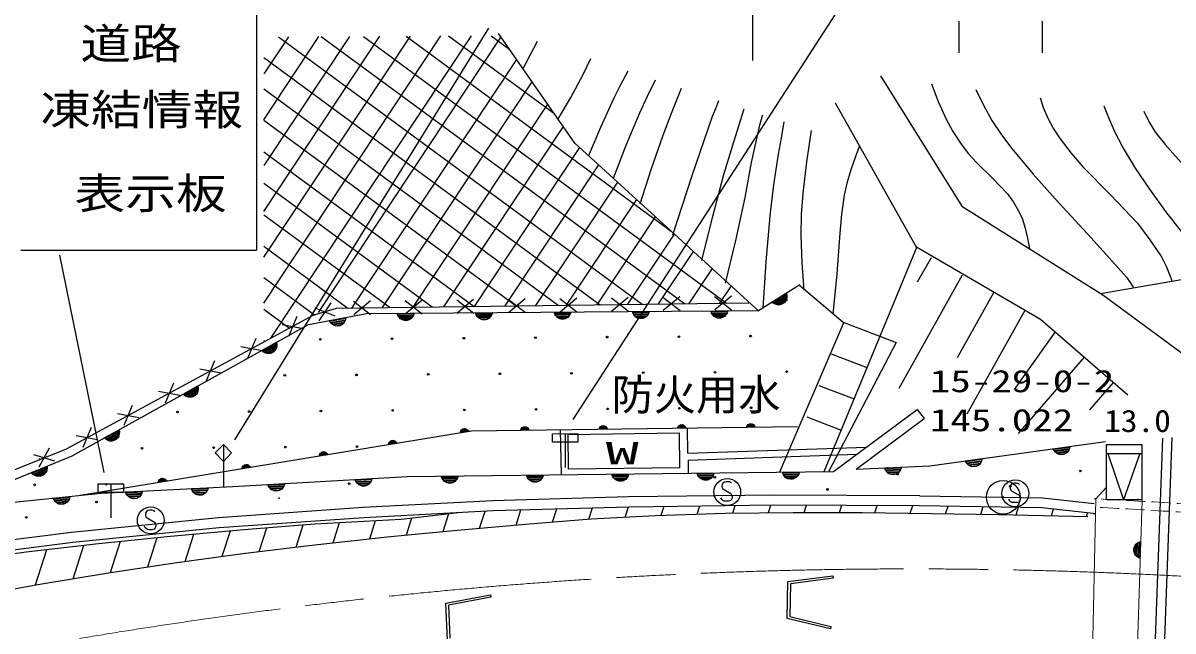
# Model space of a CAD drawing. Units: millimetres, scale not verified. Extents: x 40000 to 680000, y 20000 to 380000.
# Drawn here: x 171899 to 239950, y 298517 to 334482 of the extents above; entities that cross this region are included whole.
import ezdxf
from ezdxf.enums import TextEntityAlignment as Align

# ---------------------------------------------------------------- set-up
doc = ezdxf.new("R2010")
doc.units = ezdxf.units.MM
doc.header["$LTSCALE"] = 1000
doc.linetypes.add('CHAIN', pattern=[18.5, 12, -1.5, 3.5, -1.5])
doc.linetypes.add('USER1', pattern=[1.5, 1.125, -0.375])
for name, color, linetype, lineweight in [('M-BGD', 7, 'Continuous', 25), ('M-BMK', 2, 'CHAIN', 13), ('M-STR', 1, 'Continuous', 13)]:
    doc.layers.add(name, color=color, linetype=linetype, lineweight=lineweight)
doc.layers.add('M-BMK-SRVR', color=3, linetype='Continuous')
doc.styles.add('ＭＳ ゴシック', font='')
doc.styles.get('ＭＳ ゴシック').set_extended_font_data('MS Gothic')

# ---------------------------------------------------------------- blocks, each defined once
blk = doc.blocks.new('BUHIN2')
at = {"color": 3, "linetype": 'Continuous', "lineweight": 25}
for radius in [995, 30]:
    blk.add_circle((0, 0), radius, dxfattribs=at)
blk = doc.blocks.new('BUHIN17')
at = {"color": 1, "linetype": 'Continuous', "lineweight": 13}
for p, q in [((-213, 429), (317, -359)), ((355, -303), (-148, 443)), ((-75, 447), (385, -235)), ((411, -163), (5, 440)), ((90, 425), (428, -76)), ((414, 56), (206, 365))]:
    blk.add_line(p, q, dxfattribs=at)
blk.add_lwpolyline([(-279, 415), (-162, 446), (-49, 453), (97, 433), (208, 375), (305, 299), (392, 170), (426, 52), (438, -73), (401, -215), (354, -319), (279, -415)], close=True, dxfattribs=at)
blk = doc.blocks.new('BUHIN19')
at = {"color": 7, "linetype": 'Continuous', "lineweight": 25}
blk.add_lwpolyline([(101, -564), (165, -577), (230, -564), (307, -528), (408, -456), (476, -372), (512, -272), (503, -170), (452, -93), (414, -47), (341, -1), (270, 2), (-231, -49), (-312, -18), (-397, 44), (-447, 127), (-468, 205), (-465, 296), (-386, 398), (-236, 505), (-164, 542), (-82, 558), (5, 546), (105, 505)], dxfattribs=at)
blk.add_circle((0, 0), 796, dxfattribs=at)
blk = doc.blocks.new('BUHIN21')
at = {"color": 7, "linetype": 'Continuous', "lineweight": 25}
blk.add_line((1170, -1622), (3, -4), dxfattribs=at)
blk.add_lwpolyline([(1778, -1183), (562, -2061), (269, -1655), (1486, -778)], close=True, dxfattribs=at)
blk = doc.blocks.new('BUHIN128')
at = {"color": 7, "linetype": 'Continuous', "lineweight": 25}
for p, q in [((607, 208), (-607, -208)), ((74, -638), (-74, 638))]:
    blk.add_line(p, q, dxfattribs=at)
blk = doc.blocks.new('BUHIN129')
at = {"color": 7, "linetype": 'Continuous', "lineweight": 25}
for p, q in [((580, 275), (-580, -275)), ((145, -625), (-145, 625))]:
    blk.add_line(p, q, dxfattribs=at)
blk = doc.blocks.new('BUHIN131')
at = {"color": 7, "linetype": 'Continuous', "lineweight": 25}
for p, q in [((641, -25), (-641, 25)), ((-162, -621), (162, 621))]:
    blk.add_line(p, q, dxfattribs=at)
blk = doc.blocks.new('BUHIN147')
at = {"color": 7, "linetype": 'Continuous', "lineweight": 25}
for p, q in [((106, 429), (-437, -54)), ((-434, 32), (18, 435)), ((-433, -134), (182, 413)), ((253, 393), (-419, -206)), ((-396, -269), (313, 363)), ((-111, 403), (-389, 155))]:
    blk.add_line(p, q, dxfattribs=at)
blk.add_lwpolyline([(-373, -332), (-420, -220), (-442, -109), (-442, 38), (-400, 156), (-337, 262), (-221, 365), (-109, 415), (13, 444), (159, 426), (269, 393), (373, 332)], close=True, dxfattribs=at)
blk = doc.blocks.new('BUHIN148')
at = {"color": 7, "linetype": 'Continuous', "lineweight": 25}
for p, q in [((128, 424), (-439, -32)), ((-439, -112), (202, 403)), ((-432, 54), (40, 433)), ((272, 379), (-429, -185)), ((-409, -249), (331, 346)), ((-91, 408), (-381, 175))]:
    blk.add_line(p, q, dxfattribs=at)
blk.add_lwpolyline([(-390, -313), (-431, -199), (-447, -87), (-440, 60), (-392, 176), (-324, 279), (-203, 376), (-88, 420), (36, 442), (181, 418), (288, 379), (390, 313)], close=True, dxfattribs=at)
blk = doc.blocks.new('BUHIN149')
at = {"color": 7, "linetype": 'Continuous', "lineweight": 25}
for p, q in [((126, 424), (-439, -34)), ((-438, -114), (200, 404)), ((-432, 52), (38, 433)), ((271, 381), (-428, -186)), ((-408, -251), (330, 348)), ((-92, 408), (-382, 173))]:
    blk.add_line(p, q, dxfattribs=at)
blk.add_lwpolyline([(-388, -315), (-430, -200), (-446, -88), (-440, 58), (-392, 174), (-325, 277), (-204, 375), (-89, 420), (34, 443), (179, 419), (287, 381), (388, 315)], close=True, dxfattribs=at)
blk = doc.blocks.new('BUHIN150')
at = {"color": 7, "linetype": 'Continuous', "lineweight": 25}
for p, q in [((-443, -94), (218, 394)), ((145, 418), (-440, -14)), ((288, 368), (-436, -167)), ((-429, 72), (58, 431)), ((-419, -232), (345, 333)), ((-74, 412), (-374, 190))]:
    blk.add_line(p, q, dxfattribs=at)
blk.add_lwpolyline([(-402, -297), (-438, -181), (-450, -68), (-437, 78), (-384, 192), (-312, 292), (-187, 384), (-71, 424), (54, 441), (197, 410), (304, 367), (402, 297)], close=True, dxfattribs=at)
blk = doc.blocks.new('BUHIN152')
at = {"color": 7, "linetype": 'Continuous', "lineweight": 25}
for p, q in [((-435, 17), (3, 435)), ((91, 433), (-435, -70)), ((-428, -150), (167, 419)), ((239, 401), (-412, -221)), ((-125, 399), (-395, 141)), ((-387, -283), (300, 373))]:
    blk.add_line(p, q, dxfattribs=at)
blk.add_lwpolyline([(-361, -346), (-412, -235), (-438, -125), (-443, 22), (-405, 142), (-346, 250), (-234, 357), (-123, 411), (-2, 444), (144, 432), (255, 403), (361, 346)], close=True, dxfattribs=at)
blk = doc.blocks.new('BUHIN153')
at = {"color": 7, "linetype": 'Continuous', "lineweight": 25}
for p, q in [((-425, -92), (-106, 422)), ((-221, 355), (-418, 38)), ((-20, 442), (-403, -176)), ((-377, -252), (57, 447)), ((131, 448), (-343, -317)), ((-303, -371), (197, 437))]:
    blk.add_line(p, q, dxfattribs=at)
blk.add_lwpolyline([(-263, -425), (-340, -330), (-393, -230), (-435, -89), (-428, 36), (-398, 155), (-316, 287), (-222, 367), (-113, 429), (31, 454), (146, 454), (263, 425)], close=True, dxfattribs=at)
blk = doc.blocks.new('BUHIN154')
at = {"color": 7, "linetype": 'Continuous', "lineweight": 25}
for p, q in [((-261, 327), (-419, -10)), ((-411, -141), (-154, 407)), ((-71, 437), (-380, -222)), ((-345, -294), (5, 451)), ((78, 460), (-304, -354)), ((-258, -403), (145, 457))]:
    blk.add_line(p, q, dxfattribs=at)
blk.add_lwpolyline([(-213, -453), (-300, -368), (-363, -274), (-422, -139), (-429, -14), (-413, 108), (-347, 249), (-263, 339), (-162, 413), (-21, 455), (92, 468), (213, 453)], close=True, dxfattribs=at)
blk = doc.blocks.new('BUHIN156')
at = {"color": 7, "linetype": 'Continuous', "lineweight": 25}
for p, q in [((-444, -93), (220, 394)), ((147, 417), (-440, -13)), ((289, 367), (-437, -165)), ((-429, 73), (59, 431)), ((-420, -230), (346, 331)), ((-72, 412), (-373, 192))]:
    blk.add_line(p, q, dxfattribs=at)
blk.add_lwpolyline([(-403, -296), (-439, -179), (-450, -67), (-437, 80), (-383, 193), (-311, 293), (-186, 385), (-69, 424), (55, 440), (199, 409), (305, 366), (403, 296)], close=True, dxfattribs=at)
blk = doc.blocks.new('BUHIN158')
at = {"color": 7, "linetype": 'Continuous', "lineweight": 25}
for p, q in [((190, 146), (-145, -190)), ((-114, -204), (203, 115)), ((212, 80), (-78, -211)), ((-40, -218), (216, 40)), ((217, -3), (4, -217)), ((68, -198), (199, -66))]:
    blk.add_line(p, q, dxfattribs=at)
blk.add_lwpolyline([(176, 177), (203, 123), (217, 68), (222, -6), (204, -66), (176, -121), (122, -176), (67, -204), (7, -222), (-67, -218), (-122, -205), (-176, -177)], close=True, dxfattribs=at)
blk = doc.blocks.new('BUHIN159')
at = {"color": 7, "linetype": 'Continuous', "lineweight": 25}
for p, q in [((209, 116), (-172, -167)), ((-143, -184), (218, 84)), ((221, 48), (-109, -197)), ((-72, -209), (220, 8)), ((215, -35), (-28, -216)), ((37, -206), (187, -95))]:
    blk.add_line(p, q, dxfattribs=at)
blk.add_lwpolyline([(201, 149), (219, 91), (225, 35), (219, -39), (192, -95), (156, -146), (94, -192), (36, -212), (-26, -220), (-98, -205), (-151, -184), (-201, -149)], close=True, dxfattribs=at)

msp = doc.modelspace()

# ---------------------------------------------------------------- linework, layer by layer
at = {"layer": 'M-BGD'}
for p, q in [((215059, 344447), (215059, 332271)), ((221921, 338066), (204436, 311029)), ((185722, 335894), (185722, 321047)), ((199438, 334182), (184413, 309823)), ((227271, 334582), (227271, 332711)), ((232204, 334582), (232204, 332711)), ((186147, 317913), (196632, 333717)), ((186147, 320626), (194826, 333707)), ((186147, 323338), (193020, 333698)), ((191214, 333689), (186147, 326051)), ((186147, 328764), (189408, 333679)), ((187602, 333670), (186147, 331476)), ((186572, 315841), (198438, 333726)), ((187020, 333667), (208547, 317852)), ((189379, 317359), (200192, 333657)), ((189535, 333680), (211035, 317885)), ((192050, 333693), (213523, 317918)), ((194565, 333706), (210261, 322175)), ((197080, 333719), (203361, 329105)), ((199596, 333732), (200709, 332914)), ((204563, 327379), (200046, 333867)), ((186147, 332447), (206059, 317819)), ((191354, 317623), (201114, 332333)), ((193170, 317647), (202035, 331010)), ((222639, 331349), (227463, 323641)), ((186147, 330586), (203571, 317786)), ((194985, 317671), (202957, 329686)), ((224789, 321177), (219986, 329739)), ((186147, 328725), (201083, 317752)), ((196801, 317695), (203879, 328362)), ((215446, 317441), (204563, 327379)), ((186147, 326864), (198595, 317719)), ((198617, 317720), (204851, 327116)), ((200433, 317744), (205972, 326092)), ((186147, 325003), (196107, 317686)), ((202249, 317768), (207093, 325069)), ((204065, 317792), (208214, 324045)), ((227463, 323641), (235799, 318398)), ((186147, 323142), (193619, 317653)), ((205881, 317816), (209334, 323022)), ((207696, 317841), (210455, 321998)), ((186147, 321281), (191131, 317620)), ((224795, 321240), (219296, 307935)), ((224781, 321247), (232107, 316961)), ((171774, 321047), (185722, 321047)), ((174059, 320751), (176688, 307892)), ((209512, 317865), (211576, 320975)), ((225631, 320593), (224817, 319142)), ((235665, 318483), (248720, 320747)), ((211328, 317889), (212697, 319951)), ((186147, 319420), (189146, 317217)), ((227481, 319556), (223723, 312853)), ((213144, 317913), (213817, 318928)), ((215420, 317466), (217864, 319010)), ((217845, 318968), (220438, 316776)), ((229332, 318518), (227172, 314667)), ((190120, 317934), (189398, 316872)), ((190442, 317611), (214852, 317936)), ((217077, 318438), (216274, 317931)), ((216328, 317892), (217089, 318372)), ((217091, 318299), (216395, 317860)), ((216467, 317831), (217082, 318220)), ((217065, 318135), (216553, 317812)), ((216686, 317822), (217001, 318021)), ((235799, 318398), (242562, 313418)), ((174469, 309298), (189076, 317195)), ((186147, 317559), (187674, 316437)), ((188797, 316651), (192228, 317294)), ((189076, 317195), (190442, 317611)), ((189163, 317642), (190354, 317164)), ((192228, 317294), (215420, 317466)), ((231182, 317480), (227742, 311346)), ((174815, 308888), (188797, 316651)), ((190991, 316998), (190057, 316823)), ((190093, 316767), (190978, 316932)), ((190952, 316864), (190144, 316712)), ((190200, 316659), (190915, 316793)), ((190867, 316721), (190273, 316609)), ((190400, 316570), (190766, 316638)), ((220464, 316776), (216663, 307905)), ((220438, 316776), (223565, 315573)), ((232107, 316961), (237284, 312485)), ((232970, 316215), (230545, 312810)), ((186147, 315698), (186215, 315648)), ((223565, 315573), (219556, 307928)), ((219720, 314910), (221841, 314094)), ((234696, 314723), (230788, 310204)), ((219002, 313043), (221078, 312245)), ((236421, 313231), (235015, 311605)), ((218284, 311177), (220314, 310396)), ((219863, 307942), (224803, 311613)), ((221202, 308096), (225221, 311083)), ((224803, 311613), (225221, 311083)), ((198436, 310346), (175290, 306537)), ((217736, 310603), (198436, 310346)), ((203759, 307757), (203704, 310416)), ((211243, 309028), (211213, 310516)), ((204159, 310147), (210728, 310232)), ((204186, 308089), (204159, 310147)), ((210728, 310232), (210755, 308174)), ((225560, 308288), (235960, 309733)), ((239339, 309931), (238770, 294468)), ((239888, 309964), (239372, 295946)), ((166512, 306091), (174469, 309298)), ((174541, 309337), (174550, 309330)), ((211243, 309028), (221814, 309392)), ((211251, 308629), (221251, 308973)), ((236015, 306282), (236015, 309553)), ((236015, 309553), (238111, 309553)), ((236015, 309016), (238111, 309016)), ((236100, 309007), (237025, 306274)), ((237978, 309007), (237025, 306274)), ((238111, 309553), (238111, 306282)), ((167009, 305671), (174815, 308888)), ((172848, 308720), (172914, 308671)), ((211251, 308629), (211267, 307843)), ((221202, 308096), (225560, 308288)), ((184309, 307070), (194630, 307652)), ((194630, 307652), (219863, 307942)), ((210755, 308174), (204186, 308089)), ((223858, 308150), (222909, 308109)), ((222937, 308047), (223836, 308087)), ((223801, 308023), (222979, 307986)), ((223027, 307926), (223754, 307958)), ((223697, 307893), (223092, 307866)), ((223212, 307809), (223584, 307826)), ((176522, 306663), (184309, 307070)), ((167167, 305702), (176522, 306663)), ((207736, 306448), (199697, 306217)), ((216323, 306551), (207736, 306448)), ((224956, 306516), (216332, 306551)), ((224963, 306515), (232230, 306395)), ((232230, 306395), (235292, 306068)), ((235384, 306336), (235302, 306338)), ((238111, 306282), (236015, 306282)), ((192038, 305816), (183462, 305215)), ((199697, 306217), (192038, 305816)), ((199721, 305618), (192075, 305218)), ((199225, 305592), (198901, 304581)), ((207748, 305848), (199721, 305618)), ((201348, 305664), (201059, 304764)), ((203467, 305725), (203216, 304941)), ((205586, 305786), (205371, 305115)), ((207705, 305847), (207509, 305234)), ((216330, 305951), (207748, 305848)), ((209814, 305873), (209644, 305342)), ((211922, 305898), (211766, 305412)), ((214029, 305923), (213885, 305473)), ((216137, 305949), (215993, 305498)), ((224953, 305916), (216330, 305951)), ((218235, 305943), (218097, 305512)), ((220332, 305934), (220195, 305505)), ((222429, 305926), (222290, 305491)), ((224527, 305917), (224381, 305463)), ((232193, 305796), (224953, 305916)), ((226617, 305888), (226471, 305433)), ((228706, 305853), (228560, 305399)), ((230794, 305819), (230648, 305361)), ((235228, 305472), (232193, 305796)), ((232864, 305724), (232734, 305319)), ((183462, 305215), (174774, 304346)), ((192075, 305218), (183513, 304618)), ((194269, 305121), (189170, 304828)), ((190607, 304911), (190224, 303714)), ((192746, 305034), (192400, 303953)), ((197810, 305526), (194269, 305121)), ((194897, 305193), (194572, 304178)), ((197077, 305442), (196739, 304389)), ((205516, 305127), (201636, 304813)), ((209322, 305331), (205516, 305127)), ((213471, 305469), (209322, 305331)), ((217464, 305514), (213471, 305469)), ((221560, 305500), (217464, 305514)), ((225656, 305447), (221560, 305500)), ((229622, 305381), (225656, 305447)), ((234909, 305276), (229622, 305381)), ((234894, 305507), (234821, 305278)), ((235228, 305472), (235365, 305464)), ((174774, 304346), (167123, 303373)), ((183513, 304618), (174841, 303750)), ((184967, 304499), (180623, 304112)), ((181991, 304234), (181473, 302618)), ((184153, 304426), (183668, 302916)), ((189170, 304828), (184967, 304499)), ((186309, 304604), (185860, 303201)), ((188463, 304773), (188044, 303464)), ((197377, 304451), (193447, 304068)), ((201636, 304813), (197377, 304451)), ((174841, 303750), (167199, 302777)), ((176373, 303675), (172084, 303171)), ((175479, 303570), (174845, 301590)), ((180623, 304112), (176373, 303675)), ((177655, 303807), (177061, 301954)), ((179826, 304030), (179268, 302290)), ((188996, 303579), (185067, 303105)), ((193447, 304068), (188996, 303579)), ((172084, 303171), (167776, 302581)), ((173297, 303314), (172626, 301220)), ((185067, 303105), (180996, 302553)), ((180996, 302553), (176949, 301937)), ((176949, 301937), (172904, 301271)), ((217166, 301445), (219822, 301782)), ((219841, 301633), (217313, 301312)), ((219822, 301782), (219841, 301633)), ((172904, 301271), (168877, 300539)), ((217122, 299247), (217166, 301445)), ((217313, 301312), (217275, 299365)), ((196926, 300163), (199557, 300662)), ((197017, 297967), (196926, 300163)), ((199585, 300515), (197082, 300040)), ((199557, 300662), (199585, 300515)), ((197082, 300040), (197162, 298093)), ((219674, 298638), (217122, 299247)), ((217275, 299365), (219709, 298784)), ((219709, 298784), (219674, 298638))]:
    msp.add_line(p, q, dxfattribs=at)
for points in [[(201469, 331759), (201919, 332583), (202354, 333407)], [(203552, 328777), (204321, 330073), (205037, 331397), (205272, 331881), (205504, 332378)], [(205372, 326605), (206094, 328326), (206870, 330022), (207282, 330843), (207705, 331659)], [(206840, 325313), (207589, 327251), (208394, 329165), (208853, 330150), (209331, 331128)], [(225652, 330890), (226064, 329829), (226532, 328788), (226925, 328065), (227376, 327365), (227829, 326767), (228333, 326201), (229261, 325311), (230151, 324373), (230511, 323887), (230817, 323370), (231042, 322871), (231210, 322351), (231350, 321747), (231467, 321123)], [(208426, 323786), (209072, 325826), (209779, 327855), (210316, 329243), (210874, 330623)], [(228275, 330550), (228728, 329618), (229233, 328715), (229800, 327870), (230417, 327057), (231673, 325549), (232977, 324078), (235113, 321783), (237199, 319451), (237410, 319138), (237614, 318821)], [(232092, 330056), (232284, 329445), (232534, 328849), (232876, 328228), (233277, 327626), (233926, 326782), (234618, 325979), (236258, 324326), (237849, 322638), (238583, 321662), (239269, 320651), (239553, 320093), (239786, 319498), (239837, 319357), (239887, 319215)], [(210351, 321951), (211501, 325463), (212709, 328963), (212895, 329433), (213085, 329901)], [(212066, 320439), (212692, 322978), (213379, 325511), (213965, 327461), (214577, 329414)], [(242313, 319636), (241453, 320853), (240533, 322050), (239527, 323332), (238570, 324649), (237741, 325899), (236962, 327180), (236548, 327965), (236189, 328775), (236035, 329165), (235883, 329566)], [(213476, 319088), (214083, 321616), (214633, 324167), (215016, 326222), (215460, 328271), (215566, 328666), (215679, 329054)], [(238219, 329264), (238546, 328621), (238924, 328013), (239481, 327296), (240095, 326606), (240960, 325648), (241780, 324648), (242320, 323894), (242811, 323104), (243302, 322209), (243743, 321279), (243999, 320629), (244233, 319969)], [(215707, 317620), (215882, 320347), (216118, 323075), (216337, 324900), (216615, 326718), (216779, 327674), (216949, 328639)], [(218115, 318677), (217997, 320300), (217939, 321925), (217967, 323162), (218056, 324408), (218274, 326265), (218549, 328116)], [(219833, 317264), (220074, 319648), (220255, 322049), (220355, 323178), (220515, 324303), (220685, 325089), (220917, 325871), (221154, 326540), (221407, 327206)], [(183759, 309551), (183278, 309064), (183759, 308551), (184240, 309064), (183759, 309551), (183759, 307051)]]:
    msp.add_lwpolyline(points, dxfattribs=at)
for points in [[(217065, 318505), (217092, 318386), (217096, 318273), (217072, 318128), (217011, 318018), (216932, 317924), (216801, 317841), (216681, 317810), (216556, 317802), (216415, 317843), (216312, 317893), (216219, 317971)], [(191004, 317064), (190986, 316944), (190947, 316838), (190871, 316712), (190774, 316632), (190666, 316574), (190514, 316545), (190391, 316560), (190272, 316599), (190156, 316689), (190079, 316774), (190021, 316880)], [(223880, 308214), (223845, 308097), (223792, 307997), (223700, 307883), (223592, 307818), (223477, 307776), (223322, 307769), (223203, 307801), (223090, 307856), (222988, 307962), (222924, 308057), (222881, 308170)]]:
    msp.add_lwpolyline(points, close=True, dxfattribs=at)
for centre in [(217057, 318099), (189496, 315774), (193739, 315805), (197981, 315836), (202224, 315868), (206466, 315899), (210709, 315931), (214952, 315962), (191633, 313668), (195876, 313700), (200118, 313731), (204361, 313762), (208603, 313794), (212846, 313825), (217088, 313856), (187391, 313637), (206498, 311657), (210740, 311688), (214983, 311719), (181043, 311468), (185285, 311500), (189528, 311531), (193770, 311563), (198013, 311594), (202255, 311625), (178937, 309331), (183180, 309363), (187422, 309394), (191665, 309426), (212834, 307609), (223649, 307796), (234464, 307982), (172589, 307163), (176832, 307194), (191204, 307236), (202019, 307422), (219504, 306892), (230319, 307078), (176243, 306146), (172098, 305242)]:
    msp.add_circle(centre, 49.7, dxfattribs=at)
msp.add_arc((187059, 306332), 49.7, 30.7476, 162.12422, dxfattribs=at)
at = {"layer": 'M-BMK'}
msp.add_arc((224489, 5783), 296408, 86.51691, 100.77527, dxfattribs=at)
at = {"layer": 'M-STR'}
for p, q in [((236015, 307020), (235384, 306326)), ((235384, 306326), (235185, 297173)), ((238129, 306282), (237743, 294394))]:
    msp.add_line(p, q, dxfattribs=at)
at = {"layer": 'M-STR', "linetype": 'USER1'}
for radius in [1352896, 1352396]:
    msp.add_arc((158762, -1044378), radius, 83.51635, 86.74734, dxfattribs=at)

# ---------------------------------------------------------------- block references
at = {"layer": 'M-BGD', "rotation": 144.19029}
for name, p in [('BUHIN131', (191967, 317631)), ('BUHIN131', (195018, 317672)), ('BUHIN131', (198070, 317712)), ('BUHIN131', (201121, 317753)), ('BUHIN131', (204172, 317794)), ('BUHIN131', (207223, 317834)), ('BUHIN131', (210275, 317875)), ('BUHIN131', (213326, 317915)), ('BUHIN156', (199185, 317345)), ('BUHIN156', (203824, 317380)), ('BUHIN156', (208462, 317414)), ('BUHIN156', (213100, 317448)), ('BUHIN129', (187859, 316537)), ('BUHIN156', (194547, 317311)), ('BUHIN129', (185424, 315221)), ('BUHIN154', (186466, 315357)), ('BUHIN129', (182990, 313905)), ('BUHIN129', (180555, 312588)), ('BUHIN154', (181806, 312769)), ('BUHIN129', (178120, 311272)), ('BUHIN129', (175686, 309956)), ('BUHIN154', (177145, 310182)), ('BUHIN158', (198026, 310279)), ('BUHIN159', (201598, 310388)), ('BUHIN21', (203973, 308190)), ('BUHIN159', (206236, 310450)), ('BUHIN159', (210874, 310512)), ('BUHIN159', (214968, 310566)), ('BUHIN128', (173142, 308763)), ('BUHIN158', (193774, 309579)), ('BUHIN152', (233360, 309371)), ('BUHIN158', (189684, 308906)), ('BUHIN152', (228160, 308649)), ('BUHIN153', (172864, 308084)), ('BUHIN158', (185109, 308153)), ('BUHIN150', (207246, 307797)), ('BUHIN150', (212293, 307855)), ('BUHIN150', (217340, 307913)), ('BUHIN21', (177095, 305213)), ('BUHIN158', (180157, 307338)), ('BUHIN149', (186889, 307216)), ('BUHIN149', (192050, 307507)), ('BUHIN150', (197153, 307681)), ('BUHIN150', (202200, 307739)), ('BUHIN19', (213571, 306741)), ('BUHIN19', (230623, 306657)), ('BUHIN148', (178469, 306765)), ('BUHIN148', (182362, 306969)), ('BUHIN147', (174183, 306423)), ('BUHIN19', (179461, 305058))]:
    msp.add_blockref(name, p, dxfattribs=at)
at = {"layer": 'M-BMK-SRVR', "rotation": 144.19029}
msp.add_blockref('BUHIN2', (229903, 306432), dxfattribs=at)
at = {"layer": 'M-STR', "rotation": 144.19029}
msp.add_blockref('BUHIN17', (238033, 303310), dxfattribs=at)

# ---------------------------------------------------------------- texts
at = {"layer": 'M-BGD', "style": 'ＭＳ ゴシック'}
for s, height, width, p in [('道路', 1833, 1.2, (175297, 331800)), ('凍結情報', 1833, 1.2, (172925, 327893)), ('表示板', 1833, 1.2, (174949, 322939)), ('13.0', 1320, 1.1, (235875, 309891)), ('W', 1320, 2.2, (206375, 307975))]:
    msp.add_text(s, height=height, dxfattribs=dict(at, width=width)).set_placement(p, align=Align.BOTTOM_LEFT)
msp.add_text('防火用水', height=1833, dxfattribs=at).set_placement((206723, 311029), align=Align.BOTTOM_LEFT)
at = {"layer": 'M-BMK-SRVR', "style": 'ＭＳ ゴシック', "width": 1.35}
for s, p in [('15-29-0-2', (225563, 312247)), ('145.022', (225563, 309937))]:
    msp.add_text(s, height=1320, dxfattribs=at).set_placement(p, align=Align.BOTTOM_LEFT)

doc.saveas('drawing.dxf')
